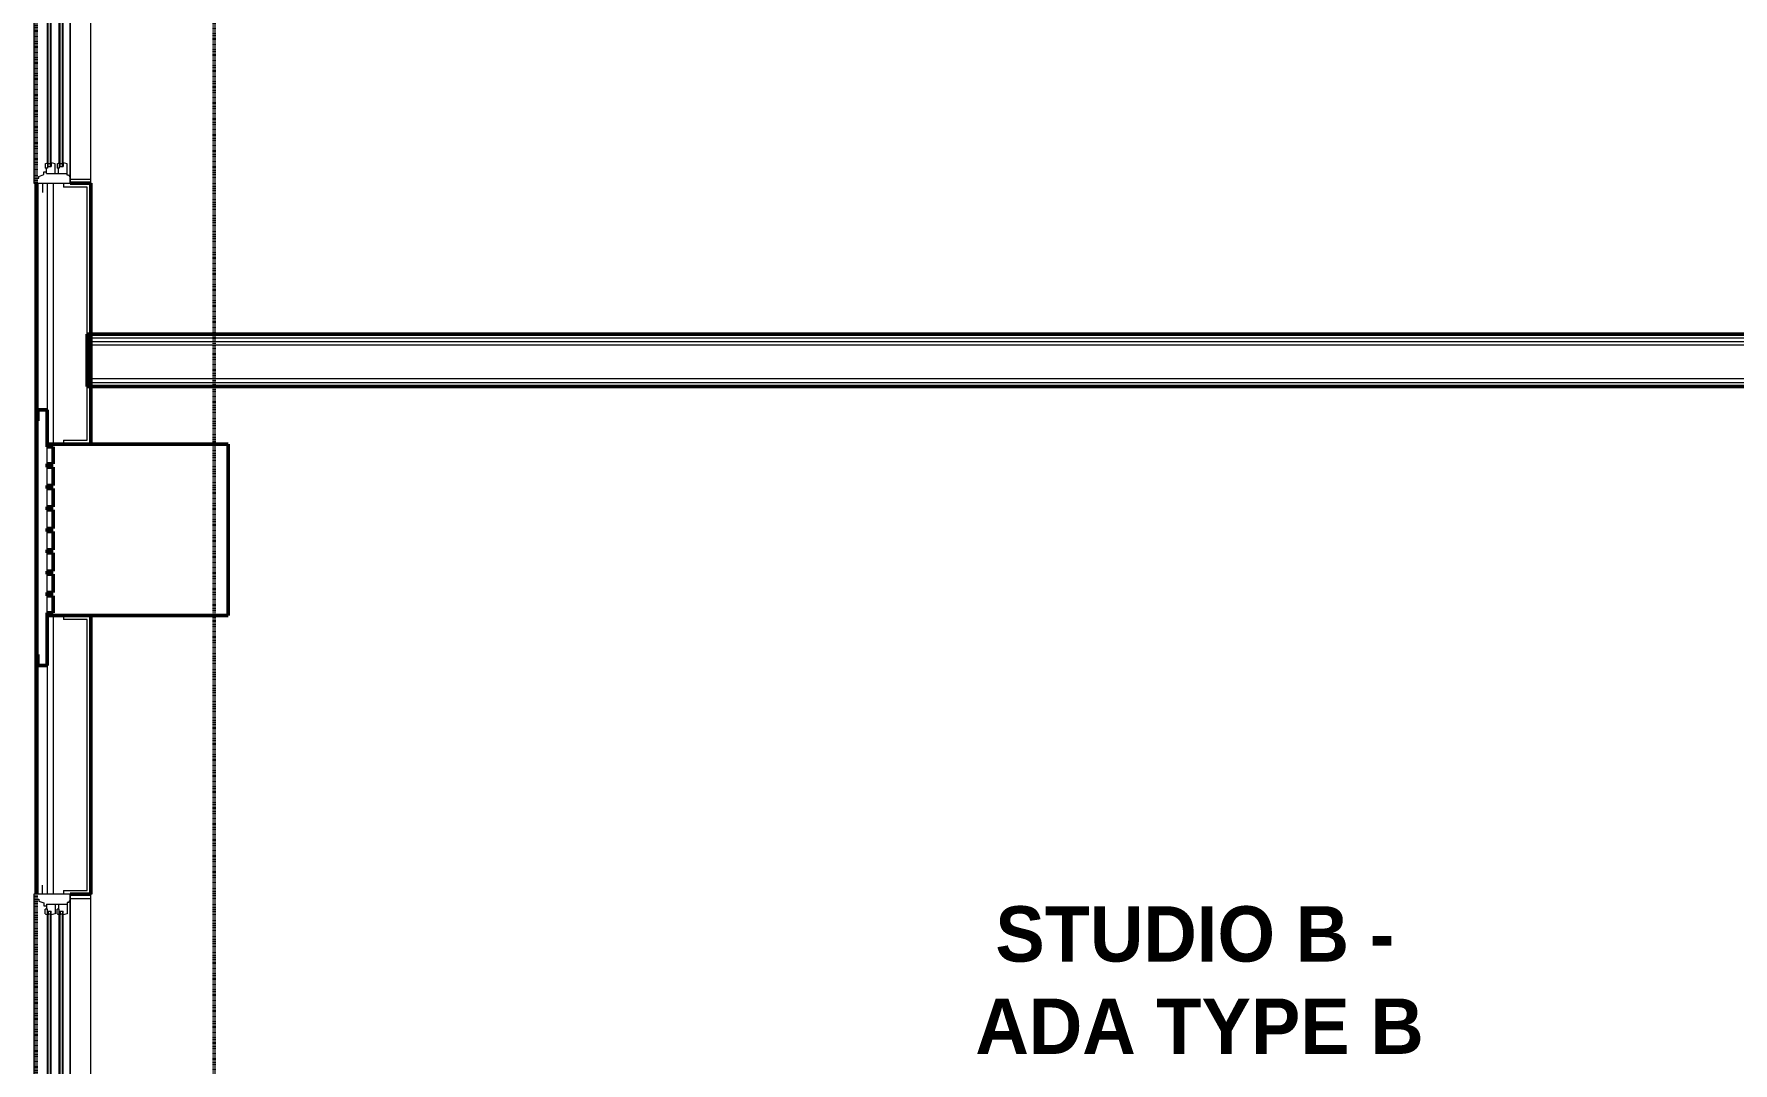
# Model space of a CAD drawing. Header units: inches. Extents: x -4235 to -464, y 9767 to 12463.
# Drawn here: x -3861.1 to -3584.9, y 11636 to 11803.3 of the extents above; entities that cross this region are included whole.
import ezdxf

# ---------------------------------------------------------------- set-up
doc = ezdxf.new("R2010")
doc.units = ezdxf.units.IN
doc.header["$MEASUREMENT"] = 0
doc.linetypes.add('Dash 1_16_', pattern=[0.125, 0.0625, -0.0625])
for name, color, linetype, lineweight in [('0-1', 7, 'Continuous', 5), ('A-AREA-IDEN', 2, 'Continuous', 9), ('A-GENM', 5, 'Continuous', 9), ('A-GENM-3', 5, 'Continuous', 50), ('A-GLAZ-1', 151, 'Continuous', 9), ('A-GLAZ-2', 151, 'Continuous', 20), ('A-GLAZ-3', 151, 'Continuous', 50), ('A-WALL', 113, 'Continuous', 13), ('A-WALL-2', 250, 'Continuous', 13), ('A-WALL-4', 113, 'Continuous', 50), ('A-WALL-5', 113, 'Continuous', 9), ('C-PROP-LINE-1', 91, 'Dash 1_16_', 50), ('I-WALL-1', 7, 'Continuous', 50)]:
    doc.layers.add(name, color=color, linetype=linetype, lineweight=lineweight)
doc.styles.add('Century Gothic_B', font='GOTHICB.TTF', dxfattribs={"height": 9})

# ---------------------------------------------------------------- blocks, each defined once
blk = doc.blocks.new('CTR - 1st Phase - Common Walls_rvt-1-BACKGROUND - 3RD FLOOR')
at = {"layer": 'A-WALL-2'}
for p, q in [((-3501.42, 11753.81), (-3852.47, 11753.81)), ((-3501.42, 11753.19), (-3852.47, 11753.19)), ((-3501.42, 11752.69), (-3852.47, 11752.69)), ((-3504.67, 11747.19), (-3852.47, 11747.19)), ((-3504.67, 11746.56), (-3852.47, 11746.56))]:
    blk.add_line(p, q, dxfattribs=at)
at = {"layer": 'I-WALL-1'}
for p, q in [((-3501.42, 11754.44), (-3852.47, 11754.44)), ((-3852.47, 11754.44), (-3852.47, 11745.94)), ((-3852.47, 11745.94), (-3505.3, 11745.94))]:
    blk.add_line(p, q, dxfattribs=at)
blk = doc.blocks.new('Window-Double_Hung-Andersen-400_Series-Tilt_Wash - DOUBLE HUNG - COTTAGE - 3RD FLOOR-2888224-BACKGROUND - 3RD FLOOR')
at = {"layer": 'A-GLAZ-1'}
for p, q in [((-16.29, 2.5), (-15.7, 2.5)), ((-16.29, 2.12), (-15.7, 2.12)), ((-16.29, 0.56), (-15.7, 0.56)), ((-16.29, 0.19), (-15.7, 0.19)), ((-15.82, 2.5), (-15.82, 2.12)), ((-15.82, 0.56), (-15.82, 0.19)), ((-15.7, 2.62), (15.7, 2.62)), ((-15.7, 2.5), (15.7, 2.5)), ((-15.7, 2.12), (15.7, 2.12)), ((-15.7, 2), (15.7, 2)), ((-15.7, 0.69), (15.7, 0.69)), ((-15.7, 0.56), (15.7, 0.56)), ((-15.7, 0.19), (15.7, 0.19)), ((-15.7, 0.06), (15.7, 0.06)), ((16.29, 2.5), (15.7, 2.5)), ((16.29, 2.12), (15.7, 2.12)), ((16.29, 0.56), (15.7, 0.56)), ((16.29, 0.19), (15.7, 0.19)), ((15.82, 2.5), (15.82, 2.12)), ((15.82, 0.56), (15.82, 0.19)), ((-19.01, -2.44), (-18.95, -2.44)), ((18.95, -1.06), (-18.95, -1.06)), ((-18.95, -1.06), (-18.95, -4.44)), ((-18.32, -1.06), (-18.32, -4.44)), ((18.32, -1.06), (18.32, -4.44)), ((18.95, -4.44), (18.95, -1.06)), ((18.95, -2.44), (19.01, -2.44)), ((-18.95, -3.94), (-19.01, -3.94)), ((-18.95, -4.44), (18.95, -4.44)), ((19.01, -3.94), (18.95, -3.94))]:
    blk.add_line(p, q, dxfattribs=at)
at = {"layer": 'A-GLAZ-2'}
for p, q in [((-19.01, 3.44), (-20.51, 3.44)), ((19.01, 4.81), (-19.01, 4.81)), ((-19.01, 4.81), (-19.01, -1.06)), ((-18.2, 4.81), (-18.2, 4)), ((-18.2, 4), (-17.92, 4)), ((-17.92, 4), (-17.61, 3.19)), ((-17.61, 3.19), (-17.14, 3.19)), ((-17.14, 3.19), (-17.14, 2.75)), ((-15.86, 2.97), (-16.57, 2.97)), ((-16.57, 2.62), (-16.57, 2.97)), ((-15.86, 2.97), (-15.7, 2.62)), ((15.86, 2.97), (15.7, 2.62)), ((15.86, 2.97), (16.57, 2.97)), ((16.57, 2.62), (16.57, 2.97)), ((17.14, 3.19), (17.14, 2.75)), ((17.61, 3.19), (17.14, 3.19)), ((17.92, 4), (17.61, 3.19)), ((18.2, 4), (17.92, 4)), ((18.2, 4.81), (18.2, 4)), ((19.01, -1.06), (19.01, 4.81)), ((19.01, 3.44), (20.51, 3.44)), ((-17.42, 2.75), (-16.57, 2.75)), ((-17.42, 2.75), (-17.42, -0.56)), ((-17.42, 1.37), (-15.86, 1.37)), ((-17.42, 0.81), (-16.57, 0.81)), ((-15.7, 2.62), (-16.57, 2.62)), ((-15.86, 1.03), (-16.57, 1.03)), ((-16.57, 0.69), (-16.57, 1.03)), ((-15.7, 0.69), (-16.57, 0.69)), ((-16.29, 2.62), (-16.29, 2)), ((-15.7, 2), (-16.29, 2)), ((-16.29, 0.69), (-16.29, 0.06)), ((-15.7, 0.06), (-16.29, 0.06)), ((-15.86, 1.37), (-15.7, 2)), ((-15.86, 1.03), (-15.7, 0.69)), ((-15.86, -0.56), (-15.7, 0.06)), ((15.7, 2.62), (16.57, 2.62)), ((15.7, 2), (16.29, 2)), ((15.86, 1.37), (15.7, 2)), ((15.86, 1.03), (15.7, 0.69)), ((15.7, 0.69), (16.57, 0.69)), ((15.7, 0.06), (16.29, 0.06)), ((15.86, -0.56), (15.7, 0.06)), ((17.42, 1.37), (15.86, 1.37)), ((15.86, 1.03), (16.57, 1.03)), ((16.29, 2.62), (16.29, 2)), ((16.29, 0.69), (16.29, 0.06)), ((17.42, 2.75), (16.57, 2.75)), ((16.57, 0.69), (16.57, 1.03)), ((17.42, 0.81), (16.57, 0.81)), ((17.42, 2.75), (17.42, -0.56)), ((-19.01, -1.06), (19.01, -1.06)), ((-17.67, -0.78), (-18, -1.06)), ((-17.67, -0.78), (-17.67, -0.56)), ((-17.67, -0.56), (-15.86, -0.56)), ((17.67, -0.56), (15.86, -0.56)), ((17.67, -0.78), (17.67, -0.56)), ((17.67, -0.78), (18, -1.06))]:
    blk.add_line(p, q, dxfattribs=at)
blk = doc.blocks.new('Perforated Panel at Magic-Pak - hvac panel - 3rd floor-2505075-BACKGROUND - 3RD FLOOR')
at = {"layer": 'A-GLAZ-3'}
for p, q in [((19.01, 4.44), (-19.01, 4.44)), ((-19.01, 4.37), (19.01, 4.37))]:
    blk.add_line(p, q, dxfattribs=at)
blk = doc.blocks.new('V-Series_EWC4_SPVU_RFA_2015 - 2ND AND 3RD FLOOR-2226480-BACKGROUND - 3RD FLOOR')
at = {"layer": 'A-GENM'}
for p, q in [((-3858.97, 11733.36), (-3858.97, 11736.15)), ((-3858.97, 11729.87), (-3858.97, 11732.86)), ((-3858.97, 11726.39), (-3858.97, 11729.37)), ((-3858.97, 11722.9), (-3858.97, 11725.89)), ((-3858.97, 11719.42), (-3858.97, 11722.4)), ((-3858.97, 11715.93), (-3858.97, 11718.92)), ((-3858.97, 11712.45), (-3858.97, 11715.43)), ((-3858.97, 11709.15), (-3858.97, 11711.95))]:
    blk.add_line(p, q, dxfattribs=at)
at = {"layer": 'A-GENM-3'}
for p, q in [((-3829.54, 11736.59), (-3858.97, 11736.59)), ((-3858.97, 11736.59), (-3858.97, 11736.15)), ((-3858.97, 11736.15), (-3857.97, 11736.15)), ((-3857.97, 11736.15), (-3857.97, 11733.36)), ((-3829.54, 11708.71), (-3829.54, 11736.59)), ((-3857.97, 11733.36), (-3858.97, 11733.36)), ((-3858.97, 11733.36), (-3858.97, 11732.86)), ((-3858.97, 11732.86), (-3857.97, 11732.86)), ((-3857.97, 11732.86), (-3857.97, 11729.87)), ((-3857.97, 11729.87), (-3858.97, 11729.87)), ((-3858.97, 11729.87), (-3858.97, 11729.37)), ((-3858.97, 11729.37), (-3857.97, 11729.37)), ((-3857.97, 11729.37), (-3857.97, 11726.39)), ((-3857.97, 11726.39), (-3858.97, 11726.39)), ((-3858.97, 11726.39), (-3858.97, 11725.89)), ((-3858.97, 11725.89), (-3857.97, 11725.89)), ((-3857.97, 11725.89), (-3857.97, 11722.9)), ((-3857.97, 11722.9), (-3858.97, 11722.9)), ((-3858.97, 11722.9), (-3858.97, 11722.4)), ((-3858.97, 11722.4), (-3857.97, 11722.4)), ((-3857.97, 11722.4), (-3857.97, 11719.42)), ((-3857.97, 11719.42), (-3858.97, 11719.42)), ((-3858.97, 11719.42), (-3858.97, 11718.92)), ((-3858.97, 11718.92), (-3857.97, 11718.92)), ((-3857.97, 11718.92), (-3857.97, 11715.93)), ((-3857.97, 11715.93), (-3858.97, 11715.93)), ((-3858.97, 11715.93), (-3858.97, 11715.43)), ((-3858.97, 11715.43), (-3857.97, 11715.43)), ((-3857.97, 11715.43), (-3857.97, 11712.45)), ((-3857.97, 11712.45), (-3858.97, 11712.45)), ((-3858.97, 11712.45), (-3858.97, 11711.95)), ((-3858.97, 11711.95), (-3857.97, 11711.95)), ((-3857.97, 11711.95), (-3857.97, 11709.15)), ((-3857.97, 11709.15), (-3858.97, 11709.15)), ((-3858.97, 11709.15), (-3858.97, 11708.71)), ((-3858.97, 11708.71), (-3829.54, 11708.71))]:
    blk.add_line(p, q, dxfattribs=at)
blk = doc.blocks.new('Family - ___-2835860-BACKGROUND - 3RD FLOOR')
at = {"layer": 'C-PROP-LINE-1'}
blk.add_line((-3860.72, 11547.59), (-3860.72, 12118.59), dxfattribs=at)
blk = doc.blocks.new('Family - ___-2835903-BACKGROUND - 3RD FLOOR')
at = {"layer": 'C-PROP-LINE-1'}
blk.add_line((-3831.82, 10009.09), (-3831.82, 12089.69), dxfattribs=at)
blk = doc.blocks.new('Family - ___-2835932-BACKGROUND - 3RD FLOOR')
at = {"layer": 'C-PROP-LINE-1'}
blk.add_line((-3860.72, 9980.19), (-3860.72, 12118.59), dxfattribs=at)

msp = doc.modelspace()

# ---------------------------------------------------------------- linework, layer by layer
at = {"layer": 'A-WALL'}
for p, q in [((-3860.47, 11778.99), (-3860.47, 11742.15)), ((-3858.97, 11778.99), (-3858.97, 11742.15)), ((-3857.97, 11778.99), (-3857.97, 11736.59)), ((-3856.29, 11778.99), (-3856.29, 11778.37)), ((-3852.47, 11778.37), (-3856.29, 11778.37)), ((-3852.47, 11737.21), (-3852.47, 11778.37)), ((-3856.29, 11737.21), (-3856.29, 11736.59)), ((-3856.29, 11737.21), (-3852.47, 11737.21)), ((-3857.97, 11708.71), (-3857.97, 11663.41)), ((-3856.29, 11708.71), (-3856.29, 11708.09)), ((-3852.47, 11708.09), (-3856.29, 11708.09)), ((-3852.47, 11664.04), (-3852.47, 11708.09)), ((-3860.47, 11700.63), (-3860.47, 11663.41)), ((-3858.97, 11700.63), (-3858.97, 11663.41)), ((-3856.29, 11664.04), (-3856.29, 11663.41)), ((-3856.29, 11664.04), (-3852.47, 11664.04))]:
    msp.add_line(p, q, dxfattribs=at)
at = {"layer": 'A-WALL-4'}
for p, q in [((-3860.72, 11778.99), (-3860.72, 11740.4)), ((-3851.85, 11778.99), (-3855.22, 11778.99)), ((-3851.85, 11736.59), (-3851.85, 11778.99)), ((-3860.72, 11740.4), (-3860.47, 11740.4)), ((-3860.47, 11740.4), (-3860.47, 11742.15)), ((-3860.47, 11742.15), (-3858.97, 11742.15)), ((-3858.97, 11742.15), (-3858.97, 11736.59)), ((-3858.97, 11736.59), (-3851.85, 11736.59)), ((-3851.85, 11708.71), (-3858.97, 11708.71)), ((-3858.97, 11708.71), (-3858.97, 11700.63)), ((-3851.85, 11663.41), (-3851.85, 11708.71)), ((-3860.47, 11702.38), (-3860.72, 11702.38)), ((-3860.72, 11702.38), (-3860.72, 11663.41)), ((-3860.47, 11700.63), (-3860.47, 11702.38)), ((-3858.97, 11700.63), (-3860.47, 11700.63)), ((-3855.22, 11663.41), (-3851.85, 11663.41))]:
    msp.add_line(p, q, dxfattribs=at)
at = {"layer": 'A-WALL-5'}
for p, q in [((-3851.85, 11779.05), (-3851.85, 11778.99)), ((-3851.85, 11663.41), (-3851.85, 11663.35))]:
    msp.add_line(p, q, dxfattribs=at)

# ---------------------------------------------------------------- block references
at = {"layer": '0-1'}
msp.add_blockref('CTR - 1st Phase - Common Walls_rvt-1-BACKGROUND - 3RD FLOOR', (0, 0), dxfattribs=at)
at = {"layer": 'A-GENM'}
msp.add_blockref('V-Series_EWC4_SPVU_RFA_2015 - 2ND AND 3RD FLOOR-2226480-BACKGROUND - 3RD FLOOR', (0, 0), dxfattribs=at)
at = {"layer": 'A-GLAZ-1', "rotation": 89.99999999999991}
for name, p in [('Window-Double_Hung-Andersen-400_Series-Tilt_Wash - DOUBLE HUNG - COTTAGE - 3RD FLOOR-2888224-BACKGROUND - 3RD FLOOR', (-3856.29, 11798)), ('Perforated Panel at Magic-Pak - hvac panel - 3rd floor-2505075-BACKGROUND - 3RD FLOOR', (-3856.29, 11721.39)), ('Window-Double_Hung-Andersen-400_Series-Tilt_Wash - DOUBLE HUNG - COTTAGE - 3RD FLOOR-2888224-BACKGROUND - 3RD FLOOR', (-3856.29, 11644.4))]:
    msp.add_blockref(name, p, dxfattribs=at)
at = {"layer": 'C-PROP-LINE-1'}
for name in ['Family - ___-2835860-BACKGROUND - 3RD FLOOR', 'Family - ___-2835932-BACKGROUND - 3RD FLOOR', 'Family - ___-2835903-BACKGROUND - 3RD FLOOR']:
    msp.add_blockref(name, (0, 0), dxfattribs=at)

# ---------------------------------------------------------------- texts
at = {"layer": 'A-AREA-IDEN', "char_height": 9, "attachment_point": 1, "style": 'Century Gothic_B'}
for s, insert, width in [('STUDIO B -', (-3704.8, 11661.47), 76.659), ('ADA TYPE B', (-3708.05, 11646.47), 84.537)]:
    msp.add_mtext(s, dxfattribs=dict(at, insert=insert, width=width))

doc.saveas('drawing.dxf')
